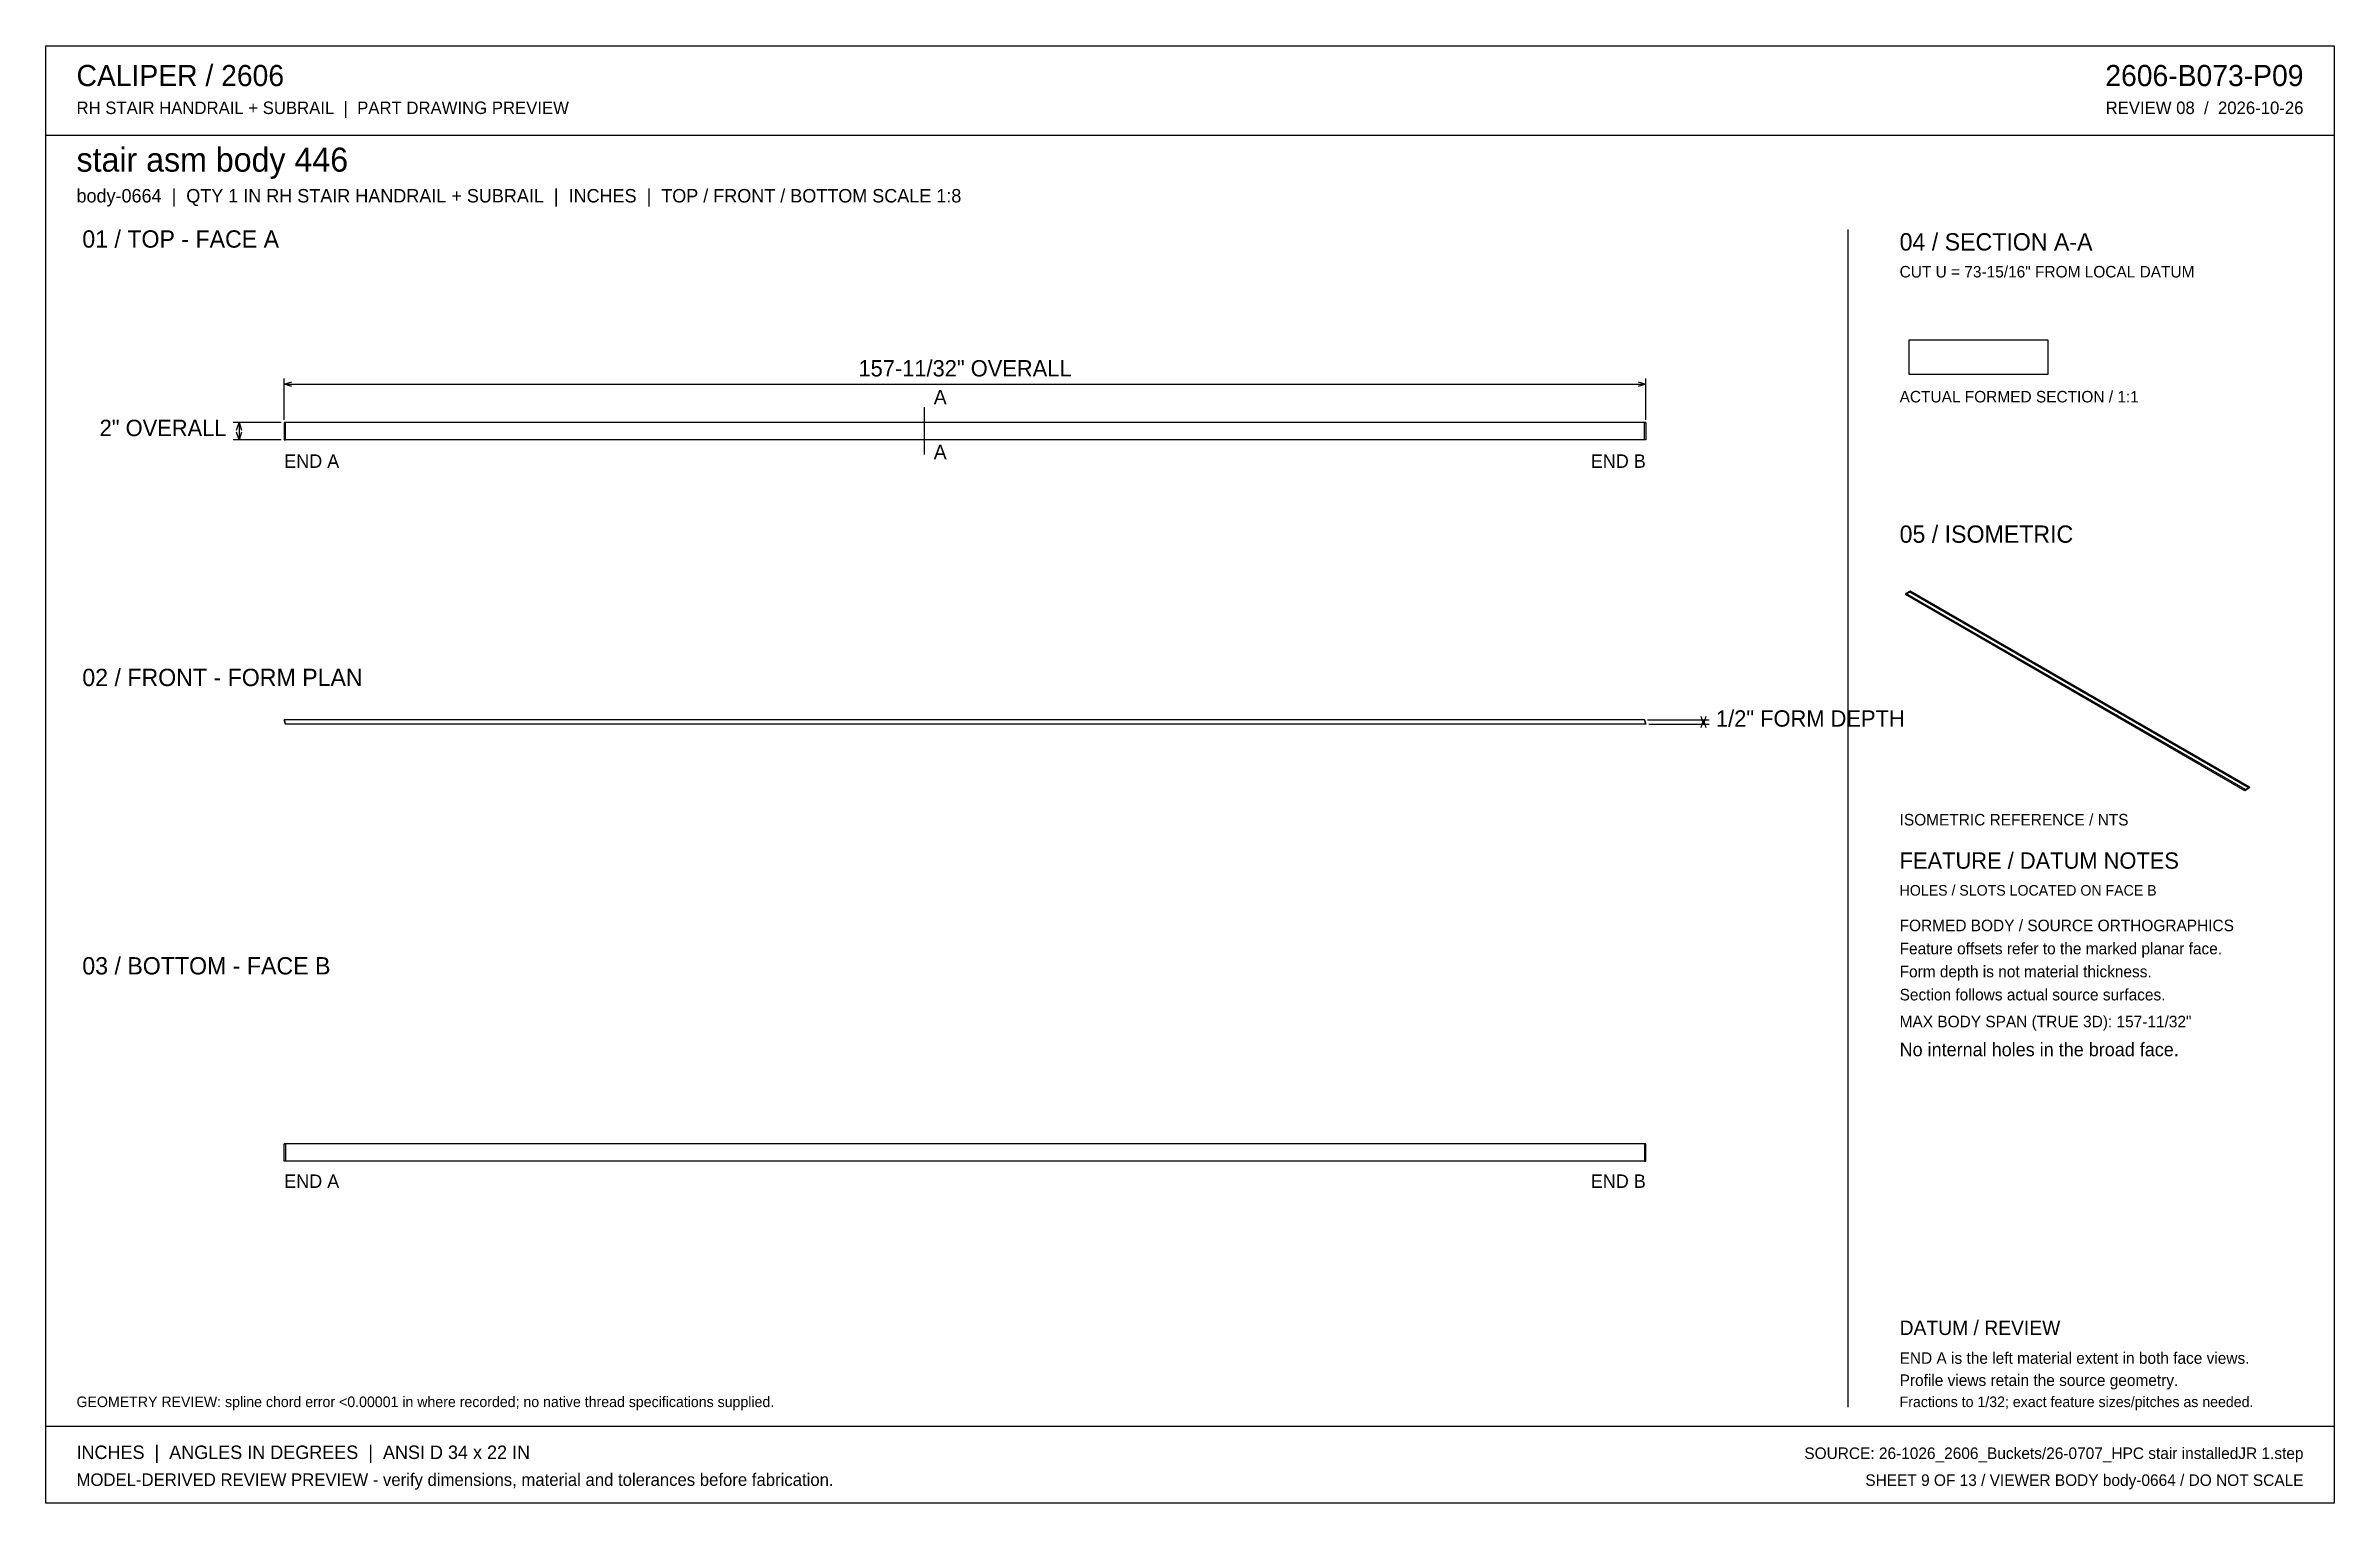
# Model space of a CAD drawing. Header units: inches. Extents: x 4 to 268, y 4 to 172.
import ezdxf
from ezdxf.enums import TextEntityAlignment as Align

# ---------------------------------------------------------------- set-up
doc = ezdxf.new("R2010")
doc.units = ezdxf.units.IN
doc.header["$MEASUREMENT"] = 0

msp = doc.modelspace()

# ---------------------------------------------------------------- linework, layer by layer
at = {"layer": 'ANNOTATION'}
for p, q in [((31.33, 129), (31.33, 133.78)), ((31.33, 133.11), (32.22, 133.39)), ((31.33, 133.11), (188.67, 133.11)), ((32.22, 132.83), (31.33, 133.11)), ((187.78, 133.39), (188.67, 133.11)), ((188.67, 133.11), (187.78, 132.83)), ((188.67, 129), (188.67, 133.78)), ((105.28, 130.44), (105.28, 125)), ((30.99, 128.67), (25.44, 128.67)), ((25.83, 127.78), (26.11, 128.67)), ((26.11, 126.67), (25.83, 127.56)), ((26.11, 128.67), (26.11, 126.67)), ((26.11, 128.67), (26.38, 127.78)), ((26.38, 127.56), (26.11, 126.67)), ((30.99, 126.67), (25.44, 126.67)), ((188.86, 94.33), (196.01, 94.33)), ((189.01, 93.83), (196.01, 93.83)), ((195.34, 93.83), (195.06, 94.72)), ((195.06, 93.44), (195.34, 94.33)), ((195.62, 94.72), (195.34, 93.83)), ((195.34, 94.33), (195.34, 93.83)), ((195.34, 94.33), (195.62, 93.44))]:
    msp.add_line(p, q, dxfattribs=at)
at = {"layer": 'OUTLINE'}
for p, q in [((3.78, 172.22), (268.22, 172.22)), ((3.78, 3.78), (3.78, 172.22)), ((268.22, 172.22), (268.22, 3.78)), ((3.78, 161.89), (268.22, 161.89)), ((212, 151), (212, 14.89)), ((219.11, 138.22), (235.11, 138.22)), ((219.11, 134.22), (219.11, 138.22)), ((235.11, 138.22), (235.11, 134.22)), ((235.11, 134.22), (219.11, 134.22)), ((188.52, 128.67), (31.33, 128.67)), ((31.33, 128.67), (31.33, 126.67)), ((31.48, 128.67), (31.33, 128.67)), ((31.48, 126.67), (31.48, 128.67)), ((188.67, 128.67), (31.48, 128.67)), ((188.52, 126.67), (188.52, 128.67)), ((188.52, 128.67), (188.67, 128.67)), ((188.67, 128.67), (188.67, 126.67)), ((31.33, 126.67), (31.48, 126.67)), ((188.52, 126.67), (31.33, 126.67)), ((188.67, 126.67), (31.48, 126.67)), ((188.67, 126.67), (188.52, 126.67)), ((218.67, 108.79), (219.17, 109.08)), ((218.7, 108.91), (218.67, 108.79)), ((257.91, 86.13), (218.67, 108.79)), ((219.2, 109.2), (218.7, 108.91)), ((257.95, 86.26), (218.7, 108.91)), ((219.17, 109.08), (219.2, 109.2)), ((258.41, 86.42), (219.17, 109.08)), ((258.44, 86.54), (219.2, 109.2)), ((188.52, 94.33), (31.33, 94.33)), ((31.33, 94.33), (31.48, 93.83)), ((31.48, 93.83), (31.33, 94.33)), ((188.52, 94.33), (31.33, 94.33)), ((188.67, 93.83), (31.48, 93.83)), ((188.67, 93.83), (31.48, 93.83)), ((188.67, 93.83), (188.52, 94.33)), ((188.52, 94.33), (188.67, 93.83)), ((258.41, 86.42), (257.91, 86.13)), ((257.91, 86.13), (257.95, 86.26)), ((257.95, 86.26), (258.44, 86.54)), ((258.44, 86.54), (258.41, 86.42)), ((31.33, 45.33), (31.48, 45.33)), ((31.33, 43.33), (31.33, 45.33)), ((188.52, 45.33), (31.33, 45.33)), ((31.48, 45.33), (31.48, 43.33)), ((188.67, 45.33), (31.48, 45.33)), ((188.67, 45.33), (188.52, 45.33)), ((188.52, 45.33), (188.52, 43.33)), ((188.67, 43.33), (188.67, 45.33)), ((188.52, 43.33), (31.33, 43.33)), ((31.48, 43.33), (31.33, 43.33)), ((188.67, 43.33), (31.48, 43.33)), ((188.52, 43.33), (188.67, 43.33)), ((3.78, 12.67), (268.22, 12.67)), ((268.22, 3.78), (3.78, 3.78))]:
    msp.add_line(p, q, dxfattribs=at)

# ---------------------------------------------------------------- texts
at = {"layer": 'ANNOTATION'}
for s, height, p in [('CALIPER / 2606', 2.4444, (7.33, 167.56)), ('RH STAIR HANDRAIL + SUBRAIL  |  PART DRAWING PREVIEW', 1.4444, (7.33, 164.33)), ('stair asm body 446', 2.7778, (7.33, 157.67)), ('body-0664  |  QTY 1 IN RH STAIR HANDRAIL + SUBRAIL  |  INCHES  |  TOP / FRONT / BOTTOM SCALE 1:8', 1.5556, (7.33, 154.11)), ('01 / TOP - FACE A', 2, (8, 148.89)), ('04 / SECTION A-A', 2, (218, 148.56)), ('CUT U = 73-15/16" FROM LOCAL DATUM', 1.3333, (218, 145.44)), ('A', 1.67, (106.39, 130.78)), ('ACTUAL FORMED SECTION / 1:1', 1.3333, (218, 131)), ('END A', 1.556, (31.33, 123.44)), ('A', 1.67, (106.39, 124.44)), ('05 / ISOMETRIC', 2, (218, 114.78)), ('02 / FRONT - FORM PLAN', 2, (8, 98.22)), ('1/2" FORM DEPTH', 1.8889, (196.78, 93.53)), ('ISOMETRIC REFERENCE / NTS', 1.3333, (218, 82.11)), ('FEATURE / DATUM NOTES', 1.8889, (218, 77.11)), ('HOLES / SLOTS LOCATED ON FACE B', 1.2222, (218, 74)), ('FORMED BODY / SOURCE ORTHOGRAPHICS', 1.3333, (218, 69.89)), ('03 / BOTTOM - FACE B', 2, (8, 64.89)), ('Feature offsets refer to the marked planar face.', 1.3333, (218, 67.22)), ('Form depth is not material thickness.', 1.3333, (218, 64.56)), ('Section follows actual source surfaces.', 1.3333, (218, 61.89)), ('MAX BODY SPAN (TRUE 3D): 157-11/32"', 1.3333, (218, 58.78)), ('No internal holes in the broad face.', 1.5556, (218, 55.44)), ('END A', 1.556, (31.33, 40.22)), ('DATUM / REVIEW', 1.6667, (218, 23.22)), ('END A is the left material extent in both face views.', 1.3333, (218, 19.89)), ('Profile views retain the source geometry.', 1.3333, (218, 17.33)), ('GEOMETRY REVIEW: spline chord error <0.00001 in where recorded; no native thread specifications supplied.', 1.22222, (7.33, 14.89)), ('Fractions to 1/32; exact feature sizes/pitches as needed.', 1.2222, (218, 14.89)), ('INCHES  |  ANGLES IN DEGREES  |  ANSI D 34 x 22 IN', 1.5556, (7.33, 8.89)), ('MODEL-DERIVED REVIEW PREVIEW - verify dimensions, material and tolerances before fabrication.', 1.4444, (7.33, 5.78))]:
    msp.add_text(s, height=height, dxfattribs=at).set_placement(p)
for s, height, p in [('2606-B073-P09', 2.4444, (264.67, 167.56)), ('REVIEW 08  /  2026-10-26', 1.4444, (264.67, 164.33)), ('2" OVERALL', 1.889, (24.66, 127.11)), ('END B', 1.556, (188.67, 123.44)), ('END B', 1.556, (188.67, 40.22)), ('SOURCE: 26-1026_2606_Buckets/26-0707_HPC stair installedJR 1.step', 1.3333, (264.67, 8.89)), ('SHEET 9 OF 13 / VIEWER BODY body-0664 / DO NOT SCALE', 1.3333, (264.67, 5.78))]:
    msp.add_text(s, height=height, dxfattribs=at).set_placement(p, align=Align.RIGHT)
msp.add_text('157-11/32" OVERALL', height=1.8889, dxfattribs=at).set_placement((110, 134), align=Align.CENTER)

doc.saveas('drawing.dxf')
